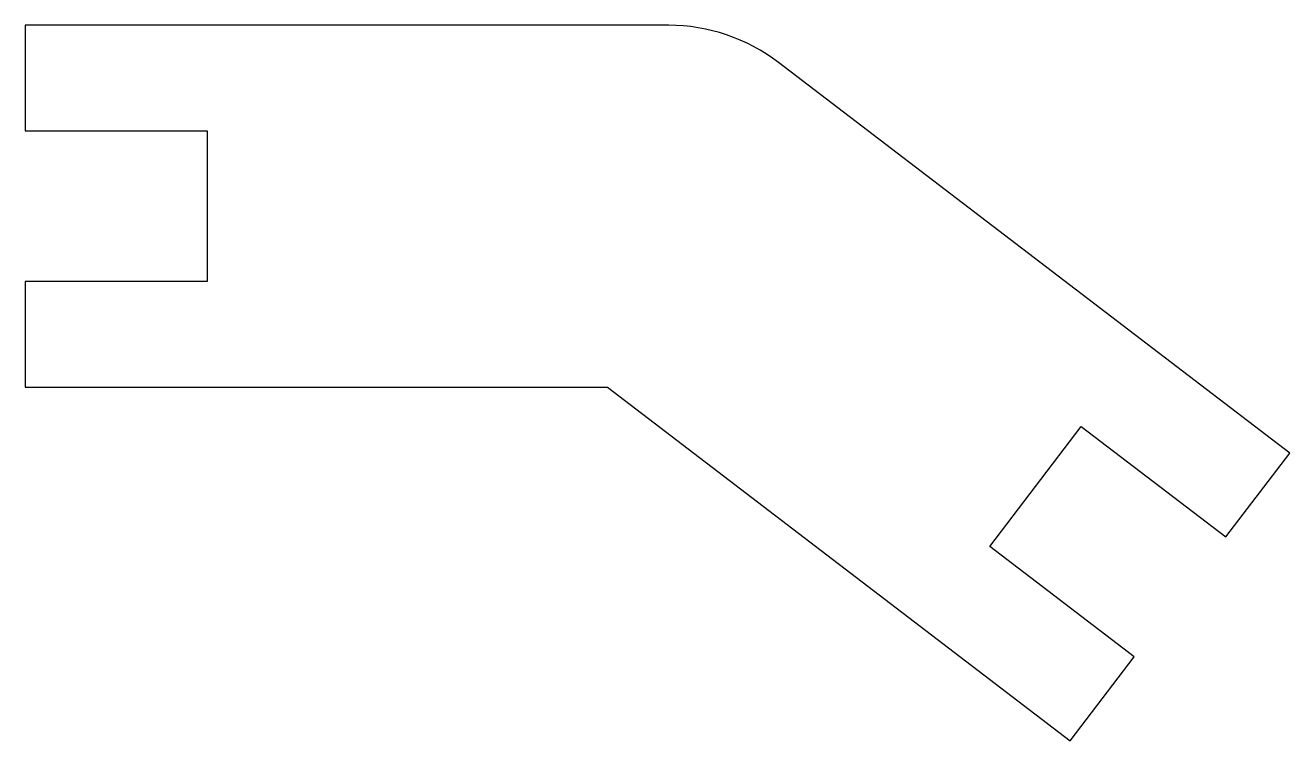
# Model space of a CAD drawing. Header units: millimetres. Extents: x -17.7 to 17.1, y -19.7 to 0.
import ezdxf

# ---------------------------------------------------------------- set-up
doc = ezdxf.new("R2010")
doc.units = ezdxf.units.MM
doc.layers.get('0').update_dxf_attribs({"linetype": 'CONTINUOUS'})

msp = doc.modelspace()

# ---------------------------------------------------------------- linework, layer by layer
msp.add_lwpolyline([(17.085, -11.767), (3.02, -1.022, 0.164563), (0, 0), (-17.7, 0), (-17.7, -2.9), (-12.7, -2.9), (-12.7, -7.05), (-17.7, -7.05), (-17.7, -9.95), (-1.683, -9.95), (11.045, -19.674), (12.805, -17.369), (8.832, -14.334), (11.351, -11.036), (15.325, -14.072)], format="xyb", close=True)

doc.saveas('drawing.dxf')
